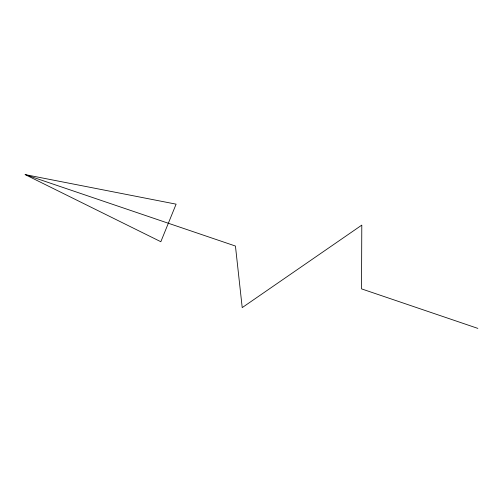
<?xml version="1.0" encoding="UTF-8"?>
<svg xmlns="http://www.w3.org/2000/svg" width="503" height="503" viewBox="0 0 503 503"><rect width="100%" height="100%" fill="white"/><g stroke="black" fill="none" stroke-linecap="round" stroke-linejoin="round"><path stroke-width="0.75" d="M25.15 174.61L176.107 204.161L160.834 241.723L25.15 174.61L235.442 246.042L242.213 307.616L361.795 225.118L361.525 288.873L477.85 328.39"/></g></svg>
